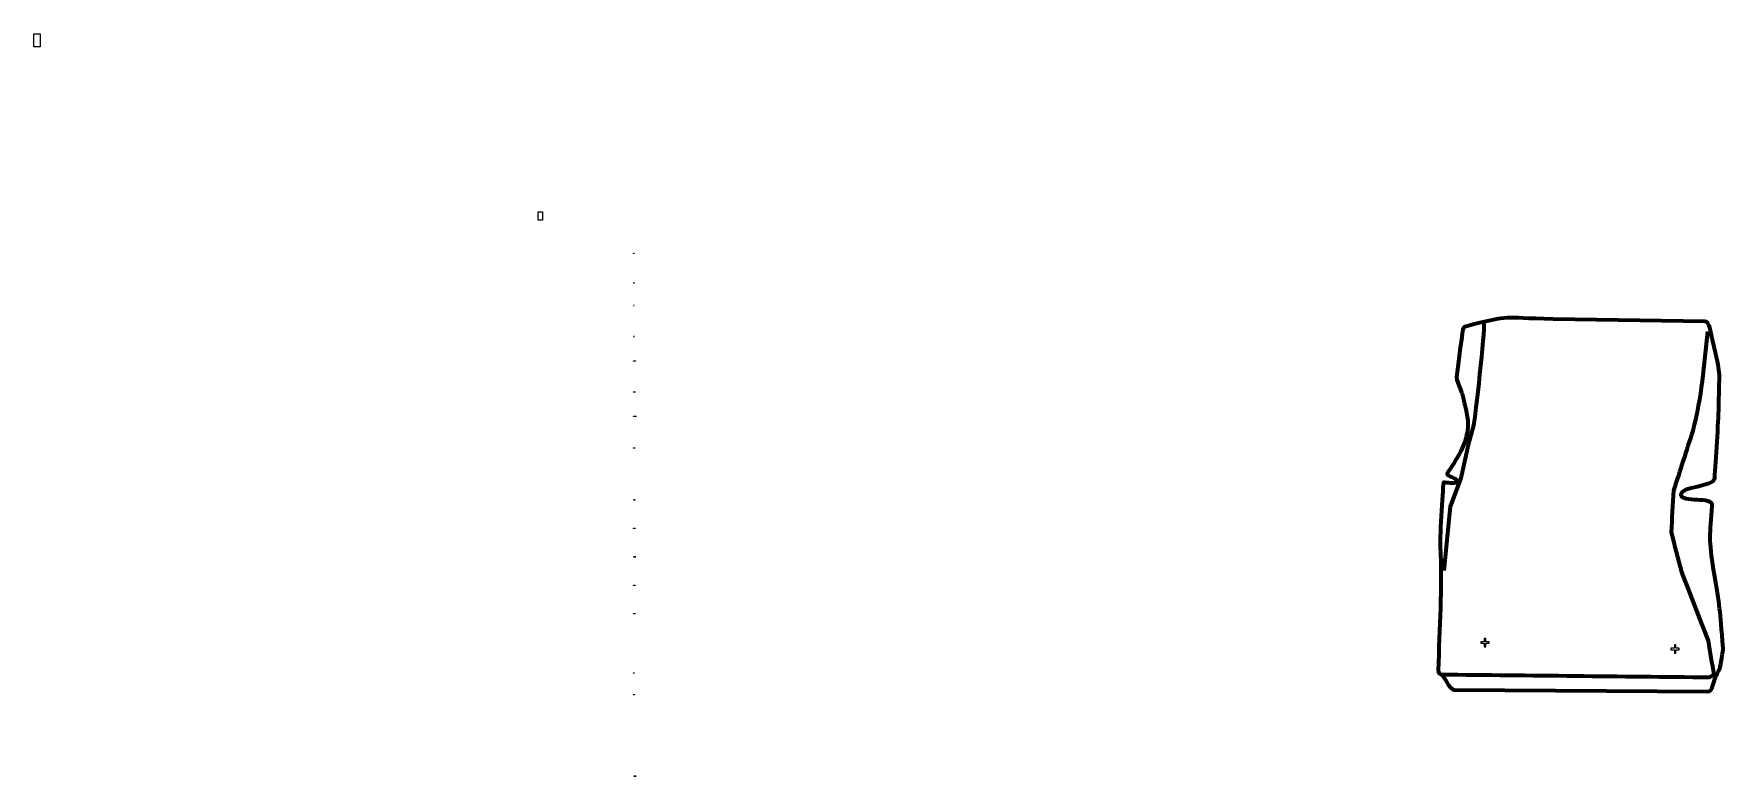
# Model space of a CAD drawing. Header units: millimetres. Extents: x -846 to 2583, y -99 to 1408.
import ezdxf

# ---------------------------------------------------------------- set-up
doc = ezdxf.new("R2010")
doc.units = ezdxf.units.MM
doc.header["$MEASUREMENT"] = 0
doc.header["$XCLIPFRAME"] = 0
doc.layers.add('layer 1', color=7, linetype='Continuous', plot=False)
doc.layers.add('layer 2', color=7, linetype='Continuous')
doc.layers.add('layer 3', color=7, linetype='Continuous')
picture_1 = doc.add_image_def('image1.jpg', size_in_pixel=(45983, 89630))
picture_2 = doc.add_image_def('image2.jpg', size_in_pixel=(16160, 2324))
picture_3 = doc.add_image_def('image3.jpg', size_in_pixel=(15853, 2324))
picture_4 = doc.add_image_def('image4.jpg', size_in_pixel=(21947, 2324))
picture_5 = doc.add_image_def('image5.jpg', size_in_pixel=(16400, 2354))
picture_6 = doc.add_image_def('image6.jpg', size_in_pixel=(16659, 2354))
picture_7 = doc.add_image_def('image7.jpg', size_in_pixel=(11915, 1719))
picture_8 = doc.add_image_def('image8.jpg', size_in_pixel=(27768, 2395))
picture_9 = doc.add_image_def('image9.jpg', size_in_pixel=(16157, 1851))
picture_10 = doc.add_image_def('image10.jpg', size_in_pixel=(21444, 2382))
picture_11 = doc.add_image_def('image11.jpg', size_in_pixel=(7948, 1879))
picture_12 = doc.add_image_def('image12.jpg', size_in_pixel=(5230, 2367))
picture_13 = doc.add_image_def('image13.jpg', size_in_pixel=(9087, 1374))
picture_14 = doc.add_image_def('image14.jpg', size_in_pixel=(6372, 1851))
picture_15 = doc.add_image_def('image15.jpg', size_in_pixel=(5551, 1374))
picture_16 = doc.add_image_def('image16.jpg', size_in_pixel=(10464, 1889))
picture_17 = doc.add_image_def('image17.jpg', size_in_pixel=(26991, 2311))
picture_18 = doc.add_image_def('image18.jpg', size_in_pixel=(65370, 136225))

msp = doc.modelspace()

# ---------------------------------------------------------------- linework, layer by layer
at = {"layer": 'layer 2', "color": 22, "lineweight": 158}
msp.add_open_spline([(2060.7, 814), (2159.5, 837.9), (2126.8, 830.6), (2238.2, 828.8), (2238.2, 828.8), (2238.2, 828.8), (2546.2, 823.9), (2546.2, 823.9), (2546.2, 823.9), (2555.6, 823.7), (2557.8, 803.6), (2561.6, 786.4), (2561.6, 786.4), (2579.9, 705.5), (2575.3, 737.7), (2574.3, 650.4), (2574.3, 650.4), (2574, 619.8), (2568.1, 540.9), (2566.1, 505.4), (2566.1, 505.4), (2565.2, 488.4), (2495.7, 490.1), (2497.3, 472.1), (2497.3, 472.1), (2499, 454), (2562.6, 469.7), (2561.1, 450), (2561.1, 450), (2556.7, 392.6), (2553.8, 378.5), (2563.8, 320.2), (2563.8, 320.2), (2577.7, 238.9), (2576.1, 244.8), (2583.1, 159.7), (2583.1, 159.7), (2583.3, 157.8), (2577.6, 123), (2576.9, 121.4), (2576.9, 121.4), (2567, 99), (2566.6, 100.2), (2560, 78.5), (2560, 78.5), (2558.9, 75), (2555.9, 72.8), (2552.3, 72.8), (2552.3, 72.8), (2552.3, 72.8), (2037.4, 76.3), (2037.4, 76.3), (2037.4, 76.3), (2027.9, 76.4), (2015.4, 105.9), (2010.5, 107.3), (2010.5, 107.3), (2006.9, 108.3), (2004.6, 111.5), (2004.7, 115.2), (2004.7, 115.2), (2007.4, 203.8), (2012.5, 280.8), (2008.8, 367.8), (2008.8, 367.8), (2007.9, 387.8), (2014.4, 496.7), (2015.5, 496.8), (2015.5, 496.8), (2022.3, 497.6), (2038.2, 492.4), (2041.8, 498), (2041.8, 498), (2046.2, 504.9), (2027, 509.5), (2023.4, 512.3), (2023.4, 512.3), (2017.4, 517.1), (2076.7, 572.8), (2063, 634.5), (2063, 634.5), (2053, 679.5), (2058.1, 664.9), (2042.3, 705.2), (2042.3, 705.2), (2040.5, 709.7), (2053, 795.3), (2054.6, 807.3), (2054.6, 807.3), (2055, 810.6), (2057.4, 813.2), (2060.7, 814)], degree=3, knots=[0, 0, 0, 0, 0.041667, 0.041667, 0.041667, 0.041667, 0.083333, 0.083333, 0.083333, 0.083333, 0.125, 0.125, 0.125, 0.125, 0.166667, 0.166667, 0.166667, 0.166667, 0.208333, 0.208333, 0.208333, 0.208333, 0.25, 0.25, 0.25, 0.25, 0.291667, 0.291667, 0.291667, 0.291667, 0.333333, 0.333333, 0.333333, 0.333333, 0.375, 0.375, 0.375, 0.375, 0.416667, 0.416667, 0.416667, 0.416667, 0.458333, 0.458333, 0.458333, 0.458333, 0.5, 0.5, 0.5, 0.5, 0.541667, 0.541667, 0.541667, 0.541667, 0.583333, 0.583333, 0.583333, 0.583333, 0.625, 0.625, 0.625, 0.625, 0.666667, 0.666667, 0.666667, 0.666667, 0.708333, 0.708333, 0.708333, 0.708333, 0.75, 0.75, 0.75, 0.75, 0.791667, 0.791667, 0.791667, 0.791667, 0.833333, 0.833333, 0.833333, 0.833333, 0.875, 0.875, 0.875, 0.875, 0.916667, 0.916667, 0.916667, 0.916667, 1, 1, 1, 1], dxfattribs=at)
at = {"layer": 'layer 3', "color": 142, "lineweight": 158}
for points, knots in [([(2010.5, 107.3), (2192.1, 105.4), (2373.8, 103.5), (2555.4, 101.6), (2555.4, 101.6), (2558.5, 103.4), (2561.5, 105.1), (2564.6, 106.9), (2564.6, 106.9), (2561, 129.7), (2557.3, 152.5), (2553.7, 175.4), (2553.7, 175.4), (2535.5, 221.9), (2517.4, 268.5), (2499.3, 315.1), (2499.3, 315.1), (2492.2, 341.9), (2485.2, 368.7), (2478.1, 395.5), (2478.1, 395.5), (2479.8, 424), (2481.5, 452.5), (2483.2, 481), (2483.2, 481), (2496.2, 521.4), (2509.2, 561.7), (2522.1, 602.1), (2522.1, 602.1), (2540.1, 670.3), (2544.9, 734.6), (2551.8, 803.6)], [0, 0, 0, 0, 0.111111, 0.111111, 0.111111, 0.111111, 0.222222, 0.222222, 0.222222, 0.222222, 0.333333, 0.333333, 0.333333, 0.333333, 0.444444, 0.444444, 0.444444, 0.444444, 0.555556, 0.555556, 0.555556, 0.555556, 0.666667, 0.666667, 0.666667, 0.666667, 0.777778, 0.777778, 0.777778, 0.777778, 1, 1, 1, 1]), ([(2097.3, 821), (2099.4, 804), (2079.7, 629), (2076.4, 612.8), (2076.4, 612.8), (2076.4, 612.8), (2065.4, 573.7), (2065.4, 573.7), (2065.4, 573.7), (2065.4, 573.7), (2050.5, 506), (2050.5, 506), (2050.5, 506), (2050.5, 506), (2029, 448), (2029, 448), (2029, 448), (2029, 448), (2016.4, 317.5), (2016.4, 317.5)], [0, 0, 0, 0, 0.166667, 0.166667, 0.166667, 0.166667, 0.333333, 0.333333, 0.333333, 0.333333, 0.5, 0.5, 0.5, 0.5, 0.666667, 0.666667, 0.666667, 0.666667, 1, 1, 1, 1])]:
    msp.add_open_spline(points, degree=3, knots=knots, dxfattribs=at)
at = {"layer": 'layer 3', "color": 142}
for points in [[(2098.4, 163.6), (2098.4, 163.6), (2098.4, 170.5), (2098.4, 170.5), (2098.4, 170.5), (2098.4, 170.5), (2091.5, 170.5), (2091.5, 170.5), (2091.5, 170.5), (2091.5, 170.5), (2091.5, 173.4), (2091.5, 173.4), (2091.5, 173.4), (2091.5, 173.4), (2098.4, 173.4), (2098.4, 173.4), (2098.4, 173.4), (2098.4, 173.4), (2098.4, 180.3), (2098.4, 180.3), (2098.4, 180.3), (2098.4, 180.3), (2101.3, 180.3), (2101.3, 180.3), (2101.3, 180.3), (2101.3, 180.3), (2101.3, 173.4), (2101.3, 173.4), (2101.3, 173.4), (2101.3, 173.4), (2108.2, 173.4), (2108.2, 173.4), (2108.2, 173.4), (2108.2, 173.4), (2108.2, 170.5), (2108.2, 170.5), (2108.2, 170.5), (2108.2, 170.5), (2101.3, 170.5), (2101.3, 170.5), (2101.3, 170.5), (2101.3, 170.5), (2101.3, 163.6), (2101.3, 163.6), (2101.3, 163.6), (2101.3, 163.6), (2098.4, 163.6), (2098.4, 163.6)], [(2484.1, 150.5), (2484.1, 150.5), (2484.1, 157.4), (2484.1, 157.4), (2484.1, 157.4), (2484.1, 157.4), (2477.2, 157.4), (2477.2, 157.4), (2477.2, 157.4), (2477.2, 157.4), (2477.2, 160.3), (2477.2, 160.3), (2477.2, 160.3), (2477.2, 160.3), (2484.1, 160.3), (2484.1, 160.3), (2484.1, 160.3), (2484.1, 160.3), (2484.1, 167.2), (2484.1, 167.2), (2484.1, 167.2), (2484.1, 167.2), (2487, 167.2), (2487, 167.2), (2487, 167.2), (2487, 167.2), (2487, 160.3), (2487, 160.3), (2487, 160.3), (2487, 160.3), (2493.9, 160.3), (2493.9, 160.3), (2493.9, 160.3), (2493.9, 160.3), (2493.9, 157.4), (2493.9, 157.4), (2493.9, 157.4), (2493.9, 157.4), (2487, 157.4), (2487, 157.4), (2487, 157.4), (2487, 157.4), (2487, 150.5), (2487, 150.5), (2487, 150.5), (2487, 150.5), (2484.1, 150.5), (2484.1, 150.5)]]:
    msp.add_open_spline(points, degree=3, knots=[0, 0, 0, 0, 0.076923, 0.076923, 0.076923, 0.076923, 0.153846, 0.153846, 0.153846, 0.153846, 0.230769, 0.230769, 0.230769, 0.230769, 0.307692, 0.307692, 0.307692, 0.307692, 0.384615, 0.384615, 0.384615, 0.384615, 0.461538, 0.461538, 0.461538, 0.461538, 0.538462, 0.538462, 0.538462, 0.538462, 0.615385, 0.615385, 0.615385, 0.615385, 0.692308, 0.692308, 0.692308, 0.692308, 0.769231, 0.769231, 0.769231, 0.769231, 0.846154, 0.846154, 0.846154, 0.846154, 1, 1, 1, 1], dxfattribs=at)

# ---------------------------------------------------------------- pictures from other files: only their frames are drawn
at = {"layer": 'layer 1', "color": 0}
image = msp.add_image(picture_18, insert=(-834.2, -490.8), size_in_units=(907.9, 1892), dxfattribs=at)
image.set_boundary_path([(-834, -491), (74, 1401)])
image.dxf.flags = 3
image = msp.add_image(picture_1, insert=(175.6, -200.9), size_in_units=(638.7, 1244.9), dxfattribs=at)
image.set_boundary_path([(176, -201), (814, 1044)])
image.dxf.flags = 3
image = msp.add_image(picture_14, insert=(366.6, 949.8), size_in_units=(88.5, 25.7), dxfattribs=at)
image.set_boundary_path([(367, 950), (455, 976)])
image.dxf.flags = 3
image = msp.add_image(picture_13, insert=(366.6, 895.8), size_in_units=(126.2, 19.1), dxfattribs=at)
image.set_boundary_path([(367, 896), (493, 915)])
image.dxf.flags = 3
image = msp.add_image(picture_12, insert=(366.5, 835.3), size_in_units=(72.6, 32.9), dxfattribs=at)
image.set_boundary_path([(367, 835), (439, 868)])
image.dxf.flags = 3
image = msp.add_image(picture_11, insert=(366.6, 778.3), size_in_units=(110.4, 26.1), dxfattribs=at)
image.set_boundary_path([(367, 778), (477, 804)])
image.dxf.flags = 3
image = msp.add_image(picture_10, insert=(366.6, 721), size_in_units=(297.8, 33.1), dxfattribs=at)
image.set_boundary_path([(367, 721), (664, 754)])
image.dxf.flags = 3
image = msp.add_image(picture_9, insert=(366.6, 664.3), size_in_units=(224.4, 25.7), dxfattribs=at)
image.set_boundary_path([(367, 664), (591, 690)])
image.dxf.flags = 3
image = msp.add_image(picture_8, insert=(366.5, 606.7), size_in_units=(385.7, 33.3), dxfattribs=at)
image.set_boundary_path([(367, 607), (752, 640)])
image.dxf.flags = 3
image = msp.add_image(picture_7, insert=(366.6, 551), size_in_units=(165.5, 23.9), dxfattribs=at)
image.set_boundary_path([(367, 551), (532, 575)])
image.dxf.flags = 3
image = msp.add_image(picture_2, insert=(366.6, 435.8), size_in_units=(224.4, 32.3), dxfattribs=at)
image.set_boundary_path([(367, 436), (591, 468)])
image.dxf.flags = 3
image = msp.add_image(picture_3, insert=(366.6, 377.1), size_in_units=(220.2, 32.3), dxfattribs=at)
image.set_boundary_path([(367, 377), (587, 410)])
image.dxf.flags = 3
image = msp.add_image(picture_4, insert=(366.6, 318.4), size_in_units=(304.8, 32.3), dxfattribs=at)
image.set_boundary_path([(367, 318), (671, 350)])
image.dxf.flags = 3
image = msp.add_image(picture_5, insert=(366.6, 259.5), size_in_units=(227.8, 32.7), dxfattribs=at)
image.set_boundary_path([(367, 260), (594, 292)])
image.dxf.flags = 3
image = msp.add_image(picture_6, insert=(366.6, 200.8), size_in_units=(231.4, 32.7), dxfattribs=at)
image.set_boundary_path([(367, 201), (598, 234)])
image.dxf.flags = 3
image = msp.add_image(picture_15, insert=(366.5, 92.6), size_in_units=(77.1, 19.1), dxfattribs=at)
image.set_boundary_path([(367, 93), (444, 112)])
image.dxf.flags = 3
image = msp.add_image(picture_16, insert=(366.5, 40.7), size_in_units=(145.3, 26.2), dxfattribs=at)
image.set_boundary_path([(367, 41), (512, 67)])
image.dxf.flags = 3
image = msp.add_image(picture_17, insert=(366.7, -132.9), size_in_units=(374.9, 32.1), dxfattribs=at)
image.set_boundary_path([(367, -133), (742, -101)])
image.dxf.flags = 3

doc.saveas('drawing.dxf')
